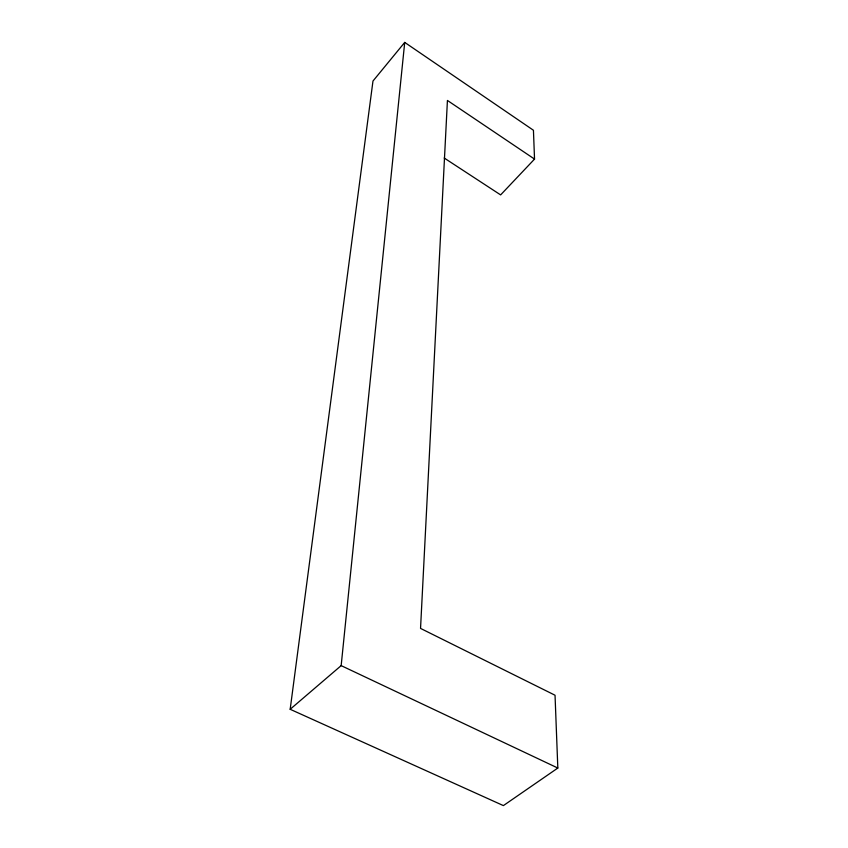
<?xml version="1.0" encoding="UTF-8"?>
<svg xmlns="http://www.w3.org/2000/svg" width="848" height="848" viewBox="0 0 848 848"><rect width="100%" height="100%" fill="white"/><g stroke="black" fill="none" stroke-linecap="round" stroke-linejoin="round"><path stroke-width="1.27" d="M534.537 159.095L447.426 100.446L420.544 628.41L555.037 695.233L557.825 768.044L503.394 805.6L290.175 709.288L341.161 665.627L404.719 42.4L533.434 130.253L534.537 159.095L500.627 194.902L444.193 158.014M290.175 709.288L372.982 81.026L404.719 42.4M341.161 665.627L557.825 768.044"/></g></svg>
